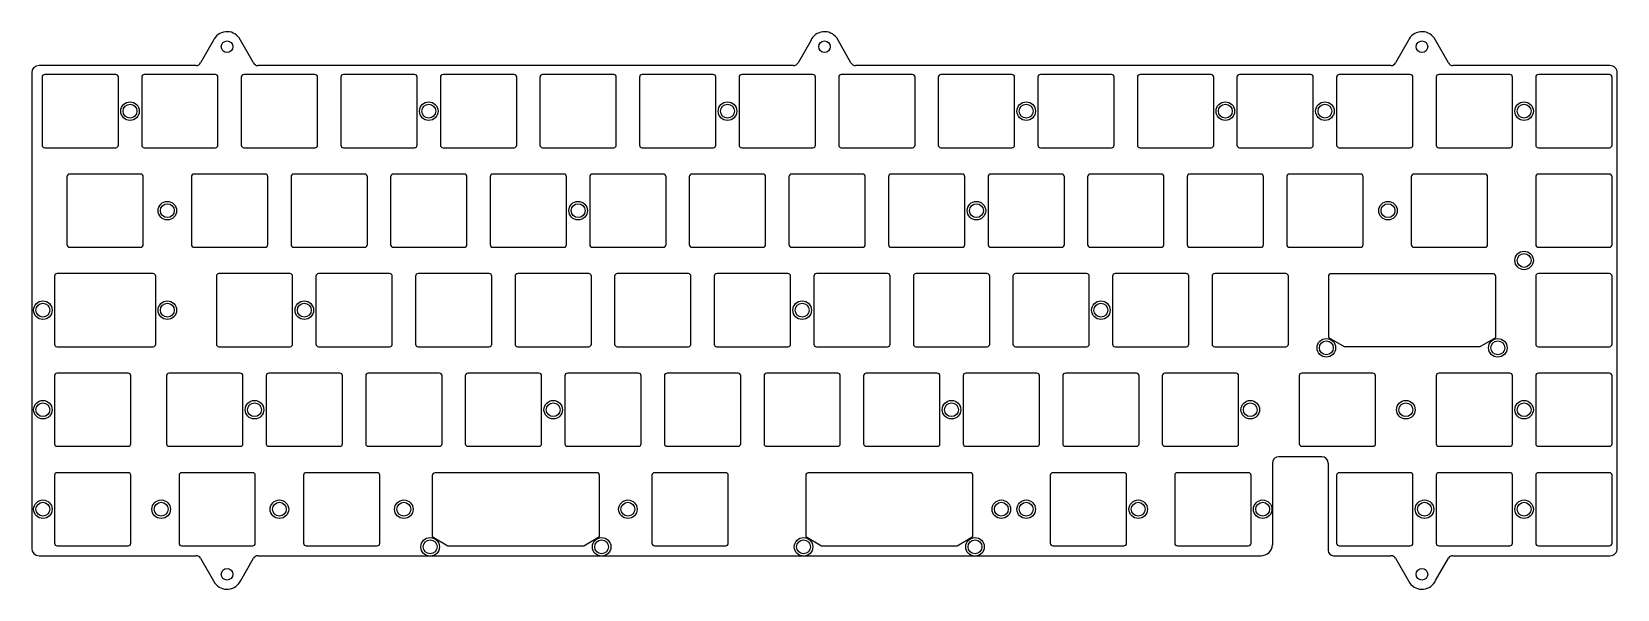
# Model space of a CAD drawing. Header units: millimetres. Extents: x -9 to 294, y -92 to 15.
import ezdxf

# ---------------------------------------------------------------- set-up
doc = ezdxf.new("R2010")
doc.units = ezdxf.units.MM
doc.layers.get('0').update_dxf_attribs({"linetype": 'CONTINUOUS'})
doc.layers.add('BLACK', color=7, linetype='CONTINUOUS')

msp = doc.modelspace()

# ---------------------------------------------------------------- linework, layer by layer
for points in [[(240.35, 6.5), (240.35, -6.5, 0.4142123908), (240.85, -7), (254.45, -7, 0.4142135624), (254.95, -6.5), (254.95, 6.5, 0.4142135624), (254.45, 7), (240.85, 7, 0.4142123908)], [(259.4, 6.5), (259.4, -6.5, 0.4142123908), (259.9, -7), (273.5, -7, 0.4142135624), (274, -6.5), (274, 6.5, 0.4142135624), (273.5, 7), (259.9, 7, 0.4142123908)], [(254.6375, -12.55), (254.6375, -25.55, 0.4142123908), (255.1375, -26.05), (268.7375, -26.05, 0.4142135624), (269.2375, -25.55), (269.2375, -12.55, 0.4142135624), (268.7375, -12.05), (255.1375, -12.05, 0.4142123908)], [(238.79375, -31.625), (238.79375, -43.343), (241.79375, -45.075), (267.79375, -45.075), (270.79375, -43.343), (270.79375, -31.625, 0.4142135624), (270.29375, -31.125), (239.29375, -31.125, 0.4142123908)], [(9.18125, -64.15, 0.4142135624), (9.68125, -63.65), (9.68125, -50.65, 0.4142135624), (9.18125, -50.15), (-4.41875, -50.15, 0.4142123908), (-4.91875, -50.65), (-4.91875, -63.65, 0.4142123908), (-4.41875, -64.15)], [(30.6125, -64.15, 0.4142135624), (31.1125, -63.65), (31.1125, -50.65, 0.4142135624), (30.6125, -50.15), (17.0125, -50.15, 0.4142123908), (16.5125, -50.65), (16.5125, -63.65, 0.4142123908), (17.0125, -64.15)], [(-4.91875, -69.700025), (-4.91875, -82.700025, 0.4142123908), (-4.41875, -83.200025), (9.18125, -83.200025, 0.4142135624), (9.68125, -82.700025), (9.68125, -69.700025, 0.4142135624), (9.18125, -69.200025), (-4.41875, -69.200025, 0.4142123908)], [(18.89375, -69.700025), (18.89375, -82.700025, 0.4142123908), (19.39375, -83.200025), (32.99375, -83.200025, 0.4142135624), (33.49375, -82.700025), (33.49375, -69.700025, 0.4142135624), (32.99375, -69.200025), (19.39375, -69.200025, 0.4142123908)], [(42.70625, -69.700025), (42.70625, -82.700025, 0.4142123908), (43.20625, -83.200025), (56.80625, -83.200025, 0.4142135624), (57.30625, -82.700025), (57.30625, -69.700025, 0.4142135624), (56.80625, -69.200025), (43.20625, -69.200025, 0.4142123908)], [(67.34375, -69.725025), (67.34375, -81.443025), (70.34375, -83.175025), (96.34375, -83.175025), (99.34375, -81.443025), (99.34375, -69.725025, 0.4142135624), (98.84375, -69.225025), (67.84375, -69.225025, 0.4142123908)], [(109.38125, -69.700025), (109.38125, -82.700025, 0.4142123908), (109.88125, -83.200025), (123.48125, -83.200025, 0.4142135624), (123.98125, -82.700025), (123.98125, -69.700025, 0.4142135624), (123.48125, -69.200025), (109.88125, -69.200025, 0.4142123908)], [(138.78125, -69.725025), (138.78125, -81.443025), (141.78125, -83.175025), (167.78125, -83.175025), (170.78125, -81.443025), (170.78125, -69.725025, 0.4142135624), (170.28125, -69.225025), (139.28125, -69.225025, 0.4142123908)], [(185.58125, -69.700025), (185.58125, -82.700025, 0.4142123908), (186.08125, -83.200025), (199.68125, -83.200025, 0.4142135624), (200.18125, -82.700025), (200.18125, -69.700025, 0.4142135624), (199.68125, -69.200025), (186.08125, -69.200025, 0.4142123908)], [(209.39375, -69.700025), (209.39375, -82.700025, 0.4142123908), (209.89375, -83.200025), (223.49375, -83.200025, 0.4142135624), (223.99375, -82.700025), (223.99375, -69.700025, 0.4142135624), (223.49375, -69.200025), (209.89375, -69.200025, 0.4142123908)]]:
    msp.add_lwpolyline(points, format="xyb", close=True)
for centre, radius in [((238.125, 0), 1.775), ((238.125, 0), 1.325), ((276.225, 0), 1.775), ((276.225, 0), 1.325), ((238.39375, -45.3), 1.775), ((238.39375, -45.3), 1.325), ((271.193714, -45.3), 1.775), ((271.193714, -45.3), 1.325), ((-7.14375, -57.15), 1.775), ((-7.14375, -57.15), 1.325), ((176.2125, -76.2), 1.775), ((176.2125, -76.2), 1.325), ((180.975, -76.2), 1.775), ((180.975, -76.2), 1.325), ((202.405114, -76.2), 1.775), ((202.405114, -76.2), 1.325), ((66.94375, -83.4), 1.775), ((99.743749, -83.4), 1.775), ((138.38125, -83.4), 1.775), ((171.18125, -83.4), 1.775), ((66.94375, -83.4), 1.325), ((99.743749, -83.4), 1.325), ((138.38125, -83.4), 1.325), ((171.18125, -83.4), 1.325)]:
    msp.add_circle(centre, radius)
at = {"layer": 'BLACK', "linetype": 'Continuous'}
for p, q in [((25.449588, 13.481161), (23.030206, 9.23569)), ((33.138589, 9.235774), (30.417119, 14.01134)), ((139.749317, 13.481117), (137.329927, 9.235634)), ((147.438382, 9.235706), (144.716664, 14.011707)), ((254.049542, 13.481072), (251.630209, 9.235688)), ((261.738593, 9.235775), (259.017287, 14.01105)), ((-9.286075, 7.330829), (-9.286075, -83.688633)), ((22.1614, 8.730826), (-7.886078, 8.730826)), ((-7.3, 6.5), (-7.3, -6.499999)), ((6.8, 7), (-6.799999, 7)), ((7.3, -6.500001), (7.3, 6.499999)), ((11.75, 6.499999), (11.75, -6.500001)), ((12.25, 6.999999), (12.25, 7)), ((25.85, 7), (12.25, 7)), ((26.35, -6.500001), (26.35, 6.499999)), ((30.8, 6.499999), (30.8, -6.500001)), ((31.3, 6.999999), (31.3, 7)), ((44.9, 7), (31.3, 7)), ((136.455909, 8.730826), (34.0075, 8.730826)), ((45.4, -6.500001), (45.4, 6.499999)), ((49.85, 6.499999), (49.85, -6.500001)), ((50.35, 6.999999), (50.35, 7)), ((63.95, 7), (50.35, 7)), ((64.45, -6.500001), (64.45, 6.499999)), ((68.9, 6.499999), (68.9, -6.500001)), ((69.4, 6.999999), (69.4, 7)), ((83, 7), (69.4, 7)), ((83.5, -6.500001), (83.5, 6.499999)), ((87.95, 6.499999), (87.95, -6.500001)), ((88.45, 6.999999), (88.45, 7)), ((102.05, 7), (88.45, 7)), ((102.55, -6.500001), (102.55, 6.499999)), ((107, 6.499999), (107, -6.500001)), ((107.5, 6.999999), (107.5, 7)), ((121.1, 7), (107.5, 7)), ((121.6, -6.500001), (121.6, 6.499999)), ((126.05, 6.499999), (126.05, -6.500001)), ((126.55, 6.999999), (126.55, 7)), ((140.15, 7), (126.55, 7)), ((140.65, -6.500001), (140.65, 6.499999)), ((145.1, 6.499999), (145.1, -6.500001)), ((145.6, 6.999999), (145.6, 7)), ((159.2, 7), (145.6, 7)), ((250.757659, 8.730826), (148.3072, 8.730826)), ((159.7, -6.500001), (159.7, 6.499999)), ((164.15, 6.499999), (164.15, -6.500001)), ((164.65, 6.999999), (164.65, 7)), ((178.25, 7), (164.65, 7)), ((178.75, -6.500001), (178.75, 6.499999)), ((183.2, 6.499999), (183.2, -6.500001)), ((183.7, 6.999999), (183.7, 7)), ((197.3, 7), (183.7, 7)), ((197.8, -6.500001), (197.8, 6.499999)), ((202.25, 6.499999), (202.25, -6.500001)), ((202.75, 6.999999), (202.75, 7)), ((216.35, 7), (202.75, 7)), ((216.85, -6.500001), (216.85, 6.499999)), ((221.3, 6.499999), (221.3, -6.500001)), ((221.8, 6.999999), (221.8, 7)), ((235.4, 7), (221.8, 7)), ((235.9, -6.500001), (235.9, 6.499999)), ((292.6541, 8.730826), (262.6075, 8.730826)), ((278.45, 6.499999), (278.45, -6.500001)), ((278.95, 6.999999), (278.95, 7)), ((292.55, 7), (278.95, 7)), ((293.05, -6.500001), (293.05, 6.499999)), ((294.054065, -83.688601), (294.054065, 7.317624)), ((-6.8, -7), (6.8, -7)), ((6.8, -7.000001), (6.8, -7)), ((12.25, -7), (25.85, -7)), ((25.85, -7.000001), (25.85, -7)), ((31.3, -7), (44.9, -7)), ((44.9, -7.000001), (44.9, -7)), ((50.35, -7), (63.95, -7)), ((63.95, -7.000001), (63.95, -7)), ((69.4, -7), (83, -7)), ((83, -7.000001), (83, -7)), ((88.45, -7), (102.05, -7)), ((102.05, -7.000001), (102.05, -7)), ((107.5, -7), (121.1, -7)), ((121.1, -7.000001), (121.1, -7)), ((126.55, -7), (140.15, -7)), ((140.15, -7.000001), (140.15, -7)), ((145.6, -7), (159.2, -7)), ((159.2, -7.000001), (159.2, -7)), ((164.65, -7), (178.25, -7)), ((178.25, -7.000001), (178.25, -7)), ((183.7, -7), (197.3, -7)), ((197.3, -7.000001), (197.3, -7)), ((202.75, -7), (216.35, -7)), ((216.35, -7.000001), (216.35, -7)), ((221.8, -7), (235.4, -7)), ((235.4, -7.000001), (235.4, -7)), ((278.95, -7), (292.55, -7)), ((292.55, -7.000001), (292.55, -7)), ((11.5625, -12.05), (-2.037499, -12.05)), ((21.775, -12.050001), (21.775, -12.05)), ((35.375, -12.05), (21.775, -12.05)), ((40.825, -12.050001), (40.825, -12.05)), ((54.425, -12.05), (40.825, -12.05)), ((59.875, -12.050001), (59.875, -12.05)), ((73.475, -12.05), (59.875, -12.05)), ((78.925, -12.050001), (78.925, -12.05)), ((92.525, -12.05), (78.925, -12.05)), ((97.975, -12.050001), (97.975, -12.05)), ((111.575, -12.05), (97.975, -12.05)), ((117.025, -12.050001), (117.025, -12.05)), ((130.625, -12.05), (117.025, -12.05)), ((136.075, -12.050001), (136.075, -12.05)), ((149.675, -12.05), (136.075, -12.05)), ((155.125, -12.050001), (155.125, -12.05)), ((168.725, -12.05), (155.125, -12.05)), ((174.175, -12.050001), (174.175, -12.05)), ((187.775, -12.05), (174.175, -12.05)), ((193.225, -12.050001), (193.225, -12.05)), ((206.825, -12.05), (193.225, -12.05)), ((212.275, -12.050001), (212.275, -12.05)), ((225.875, -12.05), (212.275, -12.05)), ((231.325, -12.050001), (231.325, -12.05)), ((244.925, -12.05), (231.325, -12.05)), ((278.95, -12.050001), (278.95, -12.05)), ((292.55, -12.05), (278.95, -12.05)), ((-2.5375, -12.550001), (-2.5375, -25.549999)), ((12.0625, -25.550001), (12.0625, -12.550001)), ((21.275, -12.550001), (21.275, -25.550001)), ((35.875, -25.550001), (35.875, -12.550001)), ((40.325, -12.550001), (40.325, -25.550001)), ((54.925, -25.550001), (54.925, -12.550001)), ((59.375, -12.550001), (59.375, -25.550001)), ((73.975, -25.550001), (73.975, -12.550001)), ((78.425, -12.550001), (78.425, -25.550001)), ((93.025, -25.550001), (93.025, -12.550001)), ((97.475, -12.550001), (97.475, -25.550001)), ((112.075, -25.550001), (112.075, -12.550001)), ((116.525, -12.550001), (116.525, -25.550001)), ((131.125, -25.550001), (131.125, -12.550001)), ((135.575, -12.550001), (135.575, -25.550001)), ((150.175, -25.550001), (150.175, -12.550001)), ((154.625, -12.550001), (154.625, -25.550001)), ((169.225, -25.550001), (169.225, -12.550001)), ((173.675, -12.550001), (173.675, -25.550001)), ((188.275, -25.550001), (188.275, -12.550001)), ((192.725, -12.550001), (192.725, -25.550001)), ((207.325, -25.550001), (207.325, -12.550001)), ((211.775, -12.550001), (211.775, -25.550001)), ((226.375, -25.550001), (226.375, -12.550001)), ((230.825, -12.550001), (230.825, -25.550001)), ((245.425, -25.550001), (245.425, -12.550001)), ((278.45, -12.550001), (278.45, -25.550001)), ((293.05, -25.550001), (293.05, -12.550001)), ((-2.0375, -26.05), (11.5625, -26.05)), ((11.5625, -26.050001), (11.5625, -26.05)), ((21.775, -26.05), (35.375, -26.05)), ((35.375, -26.050001), (35.375, -26.05)), ((40.825, -26.05), (54.425, -26.05)), ((54.425, -26.050001), (54.425, -26.05)), ((59.875, -26.05), (73.475, -26.05)), ((73.475, -26.050001), (73.475, -26.05)), ((78.925, -26.05), (92.525, -26.05)), ((92.525, -26.050001), (92.525, -26.05)), ((97.975, -26.05), (111.575, -26.05)), ((111.575, -26.050001), (111.575, -26.05)), ((117.025, -26.05), (130.625, -26.05)), ((130.625, -26.050001), (130.625, -26.05)), ((136.075, -26.05), (149.675, -26.05)), ((149.675, -26.050001), (149.675, -26.05)), ((155.125, -26.05), (168.725, -26.05)), ((168.725, -26.050001), (168.725, -26.05)), ((174.175, -26.05), (187.775, -26.05)), ((187.775, -26.050001), (187.775, -26.05)), ((193.225, -26.05), (206.825, -26.05)), ((206.825, -26.050001), (206.825, -26.05)), ((212.275, -26.05), (225.875, -26.05)), ((225.875, -26.050001), (225.875, -26.05)), ((231.325, -26.05), (244.925, -26.05)), ((244.925, -26.050001), (244.925, -26.05)), ((278.95, -26.05), (292.55, -26.05)), ((292.55, -26.050001), (292.55, -26.05)), ((-4.91865, -31.600001), (-4.91865, -44.599999)), ((13.9436, -31.1), (-4.418649, -31.1)), ((14.44375, -44.600001), (14.44375, -31.593059)), ((26.0375, -31.600001), (26.0375, -44.600001)), ((26.5375, -31.100001), (26.5375, -31.1)), ((40.1375, -31.1), (26.5375, -31.1)), ((40.6375, -44.600001), (40.6375, -31.600001)), ((45.0875, -31.600001), (45.0875, -44.600001)), ((45.5875, -31.100001), (45.5875, -31.1)), ((59.1875, -31.1), (45.5875, -31.1)), ((59.6875, -44.600001), (59.6875, -31.600001)), ((64.1375, -31.600001), (64.1375, -44.600001)), ((64.6375, -31.100001), (64.6375, -31.1)), ((78.2375, -31.1), (64.6375, -31.1)), ((78.7375, -44.600001), (78.7375, -31.600001)), ((83.1875, -31.600001), (83.1875, -44.600001)), ((83.6875, -31.100001), (83.6875, -31.1)), ((97.2875, -31.1), (83.6875, -31.1)), ((97.7875, -44.600001), (97.7875, -31.600001)), ((102.2375, -31.600001), (102.2375, -44.600001)), ((102.7375, -31.100001), (102.7375, -31.1)), ((116.3375, -31.1), (102.7375, -31.1)), ((116.8375, -44.600001), (116.8375, -31.600001)), ((121.2875, -31.600001), (121.2875, -44.600001)), ((121.7875, -31.100001), (121.7875, -31.1)), ((135.3875, -31.1), (121.7875, -31.1)), ((135.8875, -44.600001), (135.8875, -31.600001)), ((140.3375, -31.600001), (140.3375, -44.600001)), ((140.8375, -31.100001), (140.8375, -31.1)), ((154.4375, -31.1), (140.8375, -31.1)), ((154.9375, -44.600001), (154.9375, -31.600001)), ((159.3875, -31.600001), (159.3875, -44.600001)), ((159.8875, -31.100001), (159.8875, -31.1)), ((173.4875, -31.1), (159.8875, -31.1)), ((173.9875, -44.600001), (173.9875, -31.600001)), ((178.4375, -31.600001), (178.4375, -44.600001)), ((178.9375, -31.100001), (178.9375, -31.1)), ((192.5375, -31.1), (178.9375, -31.1)), ((193.0375, -44.600001), (193.0375, -31.600001)), ((197.4875, -31.600001), (197.4875, -44.600001)), ((197.9875, -31.100001), (197.9875, -31.1)), ((211.5875, -31.1), (197.9875, -31.1)), ((212.0875, -44.600001), (212.0875, -31.600001)), ((216.5375, -31.600001), (216.5375, -44.600001)), ((217.0375, -31.100001), (217.0375, -31.1)), ((230.6375, -31.1), (217.0375, -31.1)), ((231.1375, -44.600001), (231.1375, -31.600001)), ((278.45, -31.600001), (278.45, -44.600001)), ((278.95, -31.100001), (278.95, -31.1)), ((292.55, -31.1), (278.95, -31.1)), ((293.05, -44.600001), (293.05, -31.600001)), ((-4.41865, -45.1), (13.94375, -45.1)), ((13.94375, -45.1), (13.94375, -45.099949)), ((26.5375, -45.1), (40.1375, -45.1)), ((40.1375, -45.100001), (40.1375, -45.1)), ((45.5875, -45.1), (59.1875, -45.1)), ((59.1875, -45.100001), (59.1875, -45.1)), ((64.6375, -45.1), (78.2375, -45.1)), ((78.2375, -45.100001), (78.2375, -45.1)), ((83.6875, -45.1), (97.2875, -45.1)), ((97.2875, -45.100001), (97.2875, -45.1)), ((102.7375, -45.1), (116.3375, -45.1)), ((116.3375, -45.100001), (116.3375, -45.1)), ((121.7875, -45.1), (135.3875, -45.1)), ((135.3875, -45.100001), (135.3875, -45.1)), ((140.8375, -45.1), (154.4375, -45.1)), ((154.4375, -45.100001), (154.4375, -45.1)), ((159.8875, -45.1), (173.4875, -45.1)), ((173.4875, -45.100001), (173.4875, -45.1)), ((178.9375, -45.1), (192.5375, -45.1)), ((192.5375, -45.100001), (192.5375, -45.1)), ((197.9875, -45.1), (211.5875, -45.1)), ((211.5875, -45.100001), (211.5875, -45.1)), ((217.0375, -45.1), (230.6375, -45.1)), ((230.6375, -45.100001), (230.6375, -45.1)), ((278.95, -45.1), (292.55, -45.1)), ((292.55, -45.100001), (292.55, -45.1)), ((35.5625, -50.650001), (35.5625, -63.650001)), ((36.0625, -50.150001), (36.0625, -50.15)), ((49.6625, -50.15), (36.0625, -50.15)), ((50.1625, -63.650001), (50.1625, -50.650001)), ((54.6125, -50.650001), (54.6125, -63.650001)), ((55.1125, -50.150001), (55.1125, -50.15)), ((68.7125, -50.15), (55.1125, -50.15)), ((69.2125, -63.650001), (69.2125, -50.650001)), ((73.6625, -50.650001), (73.6625, -63.650001)), ((74.1625, -50.150001), (74.1625, -50.15)), ((87.7625, -50.15), (74.1625, -50.15)), ((88.2625, -63.650001), (88.2625, -50.650001)), ((92.7125, -50.650001), (92.7125, -63.650001)), ((93.2125, -50.150001), (93.2125, -50.15)), ((106.8125, -50.15), (93.2125, -50.15)), ((107.3125, -63.650001), (107.3125, -50.650001)), ((111.7625, -50.650001), (111.7625, -63.650001)), ((112.2625, -50.150001), (112.2625, -50.15)), ((125.8625, -50.15), (112.2625, -50.15)), ((126.3625, -63.650001), (126.3625, -50.650001)), ((130.8125, -50.650001), (130.8125, -63.650001)), ((131.3125, -50.150001), (131.3125, -50.15)), ((144.9125, -50.15), (131.3125, -50.15)), ((145.4125, -63.650001), (145.4125, -50.650001)), ((149.8625, -50.650001), (149.8625, -63.650001)), ((150.3625, -50.150001), (150.3625, -50.15)), ((163.9625, -50.15), (150.3625, -50.15)), ((164.4625, -63.650001), (164.4625, -50.650001)), ((168.9125, -50.650001), (168.9125, -63.650001)), ((169.4125, -50.150001), (169.4125, -50.15)), ((183.0125, -50.15), (169.4125, -50.15)), ((183.5125, -63.650001), (183.5125, -50.650001)), ((187.9625, -50.650001), (187.9625, -63.650001)), ((188.4625, -50.150001), (188.4625, -50.15)), ((202.0625, -50.15), (188.4625, -50.15)), ((202.5625, -63.650001), (202.5625, -50.650001)), ((207.0125, -50.650001), (207.0125, -63.650001)), ((207.5125, -50.150001), (207.5125, -50.15)), ((221.1125, -50.15), (207.5125, -50.15)), ((221.6125, -63.650001), (221.6125, -50.650001)), ((233.20625, -50.650001), (233.20625, -63.65673)), ((247.3061, -50.15), (233.70625, -50.15)), ((233.70625, -50.150052), (233.70625, -50.15)), ((247.80625, -63.650001), (247.80625, -50.643059)), ((259.4, -50.650001), (259.4, -63.650001)), ((259.9, -50.150001), (259.9, -50.15)), ((273.5, -50.15), (259.9, -50.15)), ((274, -63.650001), (274, -50.650001)), ((278.45, -50.650001), (278.45, -63.650001)), ((278.95, -50.150001), (278.95, -50.15)), ((292.55, -50.15), (278.95, -50.15)), ((293.05, -63.650001), (293.05, -50.650001)), ((36.0625, -64.15), (49.6625, -64.15)), ((49.6625, -64.150001), (49.6625, -64.15)), ((55.1125, -64.15), (68.7125, -64.15)), ((68.7125, -64.150001), (68.7125, -64.15)), ((74.1625, -64.15), (87.7625, -64.15)), ((87.7625, -64.150001), (87.7625, -64.15)), ((93.2125, -64.15), (106.8125, -64.15)), ((106.8125, -64.150001), (106.8125, -64.15)), ((112.2625, -64.15), (125.8625, -64.15)), ((125.8625, -64.150001), (125.8625, -64.15)), ((131.3125, -64.15), (144.9125, -64.15)), ((144.9125, -64.150001), (144.9125, -64.15)), ((150.3625, -64.15), (163.9625, -64.15)), ((163.9625, -64.150001), (163.9625, -64.15)), ((169.4125, -64.15), (183.0125, -64.15)), ((183.0125, -64.150001), (183.0125, -64.15)), ((188.4625, -64.15), (202.0625, -64.15)), ((202.0625, -64.150001), (202.0625, -64.15)), ((207.5125, -64.15), (221.1125, -64.15)), ((221.1125, -64.150001), (221.1125, -64.15)), ((237.5042, -66.15), (229.325, -66.15)), ((233.7064, -64.15), (247.30625, -64.15)), ((247.30625, -64.149949), (247.30625, -64.15)), ((259.9, -64.15), (273.5, -64.15)), ((273.5, -64.150001), (273.5, -64.15)), ((278.95, -64.15), (292.55, -64.15)), ((292.55, -64.150001), (292.55, -64.15)), ((228.075, -67.400001), (228.075, -83.018679)), ((238.754216, -67.400002), (238.754209, -84.097865)), ((240.35, -69.700001), (240.35, -82.700001)), ((240.85, -69.200001), (240.85, -69.2)), ((254.45, -69.2), (240.85, -69.2)), ((254.95, -82.700001), (254.95, -69.700001)), ((259.4, -69.700001), (259.4, -82.700001)), ((259.9, -69.200001), (259.9, -69.2)), ((273.5, -69.2), (259.9, -69.2)), ((274, -82.700001), (274, -69.700001)), ((278.45, -69.700001), (278.45, -82.700001)), ((278.95, -69.200001), (278.95, -69.2)), ((292.55, -69.2), (278.95, -69.2)), ((293.05, -82.700001), (293.05, -69.700001)), ((240.85, -83.2), (254.45, -83.2)), ((254.45, -83.200001), (254.45, -83.2)), ((259.9, -83.2), (273.5, -83.2)), ((273.5, -83.200001), (273.5, -83.2)), ((278.95, -83.2), (292.55, -83.2)), ((292.55, -83.200001), (292.55, -83.2)), ((-7.886073, -85.088635), (22.161, -85.088635)), ((23.031021, -85.595654), (25.743774, -90.319066)), ((30.705889, -89.830108), (33.140759, -85.590541)), ((34.007825, -85.088675), (225.838667, -85.088635)), ((239.754, -85.088635), (250.761, -85.088635)), ((251.630754, -85.595184), (254.343978, -90.319414)), ((259.30592, -89.830059), (261.740761, -85.590543)), ((262.607886, -85.088635), (292.654, -85.088635))]:
    msp.add_line(p, q, dxfattribs=at)
at = {"layer": 'BLACK'}
for centre, radius in [((28.084422, 12.330826), 1.1), ((142.384175, 12.330826), 1.1), ((256.684425, 12.330826), 1.1), ((9.523864, 0), 1.775), ((9.523864, 0), 1.325), ((66.675, 0), 1.775), ((66.675, 0), 1.325), ((123.825, 0), 1.775), ((123.825, 0), 1.325), ((180.975, 0), 1.775), ((180.975, 0), 1.325), ((219.0704, 0), 1.775), ((219.0704, 0), 1.325), ((16.668764, -19.05), 1.775), ((16.668764, -19.05), 1.325), ((95.25, -19.05), 1.775), ((95.25, -19.05), 1.325), ((171.449999, -19.05), 1.775), ((171.449999, -19.05), 1.325), ((250.19, -19.050016), 1.775), ((250.19, -19.050016), 1.325), ((276.225, -28.575), 1.775), ((276.225, -28.575), 1.325), ((-7.14375, -38.1), 1.775), ((16.6684, -38.0992), 1.775), ((42.8625, -38.1), 1.775), ((138.112464, -38.1), 1.775), ((195.262464, -38.1), 1.775), ((-7.14375, -38.1), 1.325), ((16.6684, -38.0992), 1.325), ((42.8625, -38.1), 1.325), ((138.112464, -38.1), 1.325), ((195.262464, -38.1), 1.325), ((33.3375, -57.15), 1.775), ((33.3375, -57.15), 1.325), ((90.4875, -57.15), 1.775), ((90.4875, -57.15), 1.325), ((166.687464, -57.15), 1.775), ((166.687464, -57.15), 1.325), ((223.837464, -57.15), 1.775), ((223.837464, -57.15), 1.325), ((253.603338, -57.150048), 1.775), ((253.603338, -57.150048), 1.325), ((276.225232, -57.150048), 1.775), ((276.225232, -57.150048), 1.325), ((-7.143786, -76.2), 1.775), ((-7.143786, -76.2), 1.325), ((15.478089, -76.2), 1.775), ((15.478089, -76.2), 1.325), ((38.1, -76.2), 1.775), ((38.1, -76.2), 1.325), ((61.9125, -76.2), 1.775), ((61.9125, -76.2), 1.325), ((104.773864, -76.2), 1.775), ((104.773864, -76.2), 1.325), ((226.217614, -76.2), 1.775), ((226.217614, -76.2), 1.325), ((257.173864, -76.2), 1.775), ((257.173864, -76.2), 1.325), ((276.225232, -76.2), 1.775), ((276.225232, -76.2), 1.325), ((28.084422, -88.649847), 1.1), ((256.684425, -88.649635), 1.1)]:
    msp.add_circle(centre, radius, dxfattribs=at)
for centre, radius, start, end in [((28.08442, 12.33083), 2.874996, 35.76952208, 156.41458777), ((142.38425, 12.3308), 2.875083, 35.7792615, 156.4156488), ((256.68445, 12.3308), 2.875042, 35.76371027, 156.41627135), ((22.16145, 9.7308), 0.999935, 269.99713515, 330.32088806), ((34.00745, 9.7307), 0.999874, 209.66699, 270.00286515), ((136.46125, 9.7307), 0.999845, 269.69394759, 330.32083714), ((148.30725, 9.7308), 0.999974, 209.67513818, 269.99713514), ((250.76145, 9.7308), 0.999938, 269.78278709, 330.32084524), ((262.60745, 9.7307), 0.999874, 209.66706816, 270.00286515), ((-7.886078, 7.330829), 1.399997, 90, 180), ((-6.799999, 6.499999), 0.500001, 90, 179.99988541), ((6.8, 6.499999), 0.500001, 0, 90), ((12.25, 6.499999), 0.5, 90, 180), ((25.85, 6.499999), 0.500001, 0, 90), ((31.3, 6.499999), 0.5, 90, 180), ((44.9, 6.499999), 0.500001, 0, 90), ((50.35, 6.499999), 0.5, 90, 180), ((63.95, 6.499999), 0.500001, 0, 90), ((69.4, 6.499999), 0.5, 90, 180), ((83, 6.499999), 0.500001, 0, 90), ((88.45, 6.499999), 0.5, 90, 180), ((102.05, 6.499999), 0.500001, 0, 90), ((107.5, 6.499999), 0.5, 90, 180), ((121.1, 6.499999), 0.500001, 0, 90), ((126.55, 6.499999), 0.5, 90, 180), ((140.15, 6.499999), 0.500001, 0, 90), ((145.6, 6.499999), 0.5, 90, 180), ((159.2, 6.499999), 0.500001, 0, 90), ((164.65, 6.499999), 0.5, 90, 180), ((178.25, 6.499999), 0.500001, 0, 90), ((183.7, 6.499999), 0.5, 90, 180), ((197.3, 6.499999), 0.500001, 0, 90), ((202.75, 6.499999), 0.5, 90, 180), ((216.35, 6.499999), 0.500001, 0, 90), ((221.8, 6.499999), 0.5, 90, 180), ((235.4, 6.499999), 0.500001, 0, 90), ((278.95, 6.499999), 0.5, 90, 180), ((292.55, 6.499999), 0.500001, 0, 90), ((292.65405, 7.3307), 1.400126, 359.46487871, 89.99795391), ((-6.799999, -6.499999), 0.500001, 180, 269.99988541), ((6.8, -6.500001), 0.5, 270, 0), ((12.25, -6.500001), 0.499999, 180, 270), ((25.85, -6.500001), 0.5, 270, 0), ((31.3, -6.500001), 0.499999, 180, 270), ((44.9, -6.500001), 0.5, 270, 0), ((50.35, -6.500001), 0.499999, 180, 270), ((63.95, -6.500001), 0.5, 270, 0), ((69.4, -6.500001), 0.499999, 180, 270), ((83, -6.500001), 0.5, 270, 0), ((88.45, -6.500001), 0.499999, 180, 270), ((102.05, -6.500001), 0.5, 270, 0), ((107.5, -6.500001), 0.499999, 180, 270), ((121.1, -6.500001), 0.5, 270, 0), ((126.55, -6.500001), 0.499999, 180, 270), ((140.15, -6.500001), 0.5, 270, 0), ((145.6, -6.500001), 0.499999, 180, 270), ((159.2, -6.500001), 0.5, 270, 0), ((164.65, -6.500001), 0.499999, 180, 270), ((178.25, -6.500001), 0.5, 270, 0), ((183.7, -6.500001), 0.499999, 180, 270), ((197.3, -6.500001), 0.5, 270, 0), ((202.75, -6.500001), 0.499999, 180, 270), ((216.35, -6.500001), 0.5, 270, 0), ((221.8, -6.500001), 0.499999, 180, 270), ((235.4, -6.500001), 0.5, 270, 0), ((278.95, -6.500001), 0.499999, 180, 270), ((292.55, -6.500001), 0.5, 270, 0), ((-2.037499, -12.550001), 0.500001, 90, 180), ((11.5625, -12.550001), 0.500001, 0, 90), ((21.775, -12.550001), 0.5, 90, 180), ((35.375, -12.550001), 0.500001, 0, 90), ((40.825, -12.550001), 0.5, 90, 180), ((54.425, -12.550001), 0.500001, 0, 90), ((59.875, -12.550001), 0.5, 90, 180), ((73.475, -12.550001), 0.500001, 0, 90), ((78.925, -12.550001), 0.5, 90, 180), ((92.525, -12.550001), 0.500001, 0, 90), ((97.975, -12.550001), 0.5, 90, 180), ((111.575, -12.550001), 0.500001, 0, 90), ((117.025, -12.550001), 0.5, 90, 180), ((130.625, -12.550001), 0.500001, 0, 90), ((136.075, -12.550001), 0.5, 90, 180), ((149.675, -12.550001), 0.500001, 0, 90), ((155.125, -12.550001), 0.5, 90, 180), ((168.725, -12.550001), 0.500001, 0, 90), ((174.175, -12.550001), 0.5, 90, 180), ((187.775, -12.550001), 0.500001, 0, 90), ((193.225, -12.550001), 0.5, 90, 180), ((206.825, -12.550001), 0.500001, 0, 90), ((212.275, -12.550001), 0.5, 90, 180), ((225.875, -12.550001), 0.500001, 0, 90), ((231.325, -12.550001), 0.5, 90, 180), ((244.925, -12.550001), 0.500001, 0, 90), ((278.95, -12.550001), 0.5, 90, 180), ((292.55, -12.550001), 0.500001, 0, 90), ((-2.037499, -25.549999), 0.500001, 180, 269.99988541), ((11.5625, -25.550001), 0.5, 270, 0), ((21.775, -25.550001), 0.499999, 180, 270), ((35.375, -25.550001), 0.5, 270, 0), ((40.825, -25.550001), 0.499999, 180, 270), ((54.425, -25.550001), 0.5, 270, 0), ((59.875, -25.550001), 0.499999, 180, 270), ((73.475, -25.550001), 0.5, 270, 0), ((78.925, -25.550001), 0.499999, 180, 270), ((92.525, -25.550001), 0.5, 270, 0), ((97.975, -25.550001), 0.499999, 180, 270), ((111.575, -25.550001), 0.5, 270, 0), ((117.025, -25.550001), 0.499999, 180, 270), ((130.625, -25.550001), 0.5, 270, 0), ((136.075, -25.550001), 0.499999, 180, 270), ((149.675, -25.550001), 0.5, 270, 0), ((155.125, -25.550001), 0.499999, 180, 270), ((168.725, -25.550001), 0.5, 270, 0), ((174.175, -25.550001), 0.499999, 180, 270), ((187.775, -25.550001), 0.5, 270, 0), ((193.225, -25.550001), 0.499999, 180, 270), ((206.825, -25.550001), 0.5, 270, 0), ((212.275, -25.550001), 0.499999, 180, 270), ((225.875, -25.550001), 0.5, 270, 0), ((231.325, -25.550001), 0.499999, 180, 270), ((244.925, -25.550001), 0.5, 270, 0), ((278.95, -25.550001), 0.499999, 180, 270), ((292.55, -25.550001), 0.5, 270, 0), ((-4.418649, -31.600001), 0.500001, 90, 180), ((13.9436, -31.600201), 0.500201, 0.81811186, 90), ((26.5375, -31.600001), 0.5, 90, 180), ((40.1375, -31.600001), 0.500001, 0, 90), ((45.5875, -31.600001), 0.5, 90, 180), ((59.1875, -31.600001), 0.500001, 0, 90), ((64.6375, -31.600001), 0.5, 90, 180), ((78.2375, -31.600001), 0.500001, 0, 90), ((83.6875, -31.600001), 0.5, 90, 180), ((97.2875, -31.600001), 0.500001, 0, 90), ((102.7375, -31.600001), 0.5, 90, 180), ((116.3375, -31.600001), 0.500001, 0, 90), ((121.7875, -31.600001), 0.5, 90, 180), ((135.3875, -31.600001), 0.500001, 0, 90), ((140.8375, -31.600001), 0.5, 90, 180), ((154.4375, -31.600001), 0.500001, 0, 90), ((159.8875, -31.600001), 0.5, 90, 180), ((173.4875, -31.600001), 0.500001, 0, 90), ((178.9375, -31.600001), 0.5, 90, 180), ((192.5375, -31.600001), 0.500001, 0, 90), ((197.9875, -31.600001), 0.5, 90, 180), ((211.5875, -31.600001), 0.500001, 0, 90), ((217.0375, -31.600001), 0.5, 90, 180), ((230.6375, -31.600001), 0.500001, 0, 90), ((278.95, -31.600001), 0.5, 90, 180), ((292.55, -31.600001), 0.500001, 0, 90), ((-4.418649, -44.599999), 0.500001, 180, 269.99988541), ((13.9438, -44.600001), 0.49995, 269.99426983, 0), ((26.5375, -44.600001), 0.499999, 180, 270), ((40.1375, -44.600001), 0.5, 270, 0), ((45.5875, -44.600001), 0.499999, 180, 270), ((59.1875, -44.600001), 0.5, 270, 0), ((64.6375, -44.600001), 0.499999, 180, 270), ((78.2375, -44.600001), 0.5, 270, 0), ((83.6875, -44.600001), 0.499999, 180, 270), ((97.2875, -44.600001), 0.5, 270, 0), ((102.7375, -44.600001), 0.499999, 180, 270), ((116.3375, -44.600001), 0.5, 270, 0), ((121.7875, -44.600001), 0.499999, 180, 270), ((135.3875, -44.600001), 0.5, 270, 0), ((140.8375, -44.600001), 0.499999, 180, 270), ((154.4375, -44.600001), 0.5, 270, 0), ((159.8875, -44.600001), 0.499999, 180, 270), ((173.4875, -44.600001), 0.5, 270, 0), ((178.9375, -44.600001), 0.499999, 180, 270), ((192.5375, -44.600001), 0.5, 270, 0), ((197.9875, -44.600001), 0.499999, 180, 270), ((211.5875, -44.600001), 0.5, 270, 0), ((217.0375, -44.600001), 0.499999, 180, 270), ((230.6375, -44.600001), 0.5, 270, 0), ((278.95, -44.600001), 0.499999, 180, 270), ((292.55, -44.600001), 0.5, 270, 0), ((36.0625, -50.650001), 0.5, 90, 180), ((49.6625, -50.650001), 0.500001, 0, 90), ((55.1125, -50.650001), 0.5, 90, 180), ((68.7125, -50.650001), 0.500001, 0, 90), ((74.1625, -50.650001), 0.5, 90, 180), ((87.7625, -50.650001), 0.500001, 0, 90), ((93.2125, -50.650001), 0.5, 90, 180), ((106.8125, -50.650001), 0.500001, 0, 90), ((112.2625, -50.650001), 0.5, 90, 180), ((125.8625, -50.650001), 0.500001, 0, 90), ((131.3125, -50.650001), 0.5, 90, 180), ((144.9125, -50.650001), 0.500001, 0, 90), ((150.3625, -50.650001), 0.5, 90, 180), ((163.9625, -50.650001), 0.500001, 0, 90), ((169.4125, -50.650001), 0.5, 90, 180), ((183.0125, -50.650001), 0.500001, 0, 90), ((188.4625, -50.650001), 0.5, 90, 180), ((202.0625, -50.650001), 0.500001, 0, 90), ((207.5125, -50.650001), 0.5, 90, 180), ((221.1125, -50.650001), 0.500001, 0, 90), ((233.7062, -50.650001), 0.49995, 89.99426984, 180), ((247.3061, -50.650201), 0.500201, 0.81811186, 90), ((259.9, -50.650001), 0.5, 90, 180), ((273.5, -50.650001), 0.500001, 0, 90), ((278.95, -50.650001), 0.5, 90, 180), ((292.55, -50.650001), 0.500001, 0, 90), ((36.0625, -63.650001), 0.499999, 180, 270), ((49.6625, -63.650001), 0.5, 270, 0), ((55.1125, -63.650001), 0.499999, 180, 270), ((68.7125, -63.650001), 0.5, 270, 0), ((74.1625, -63.650001), 0.499999, 180, 270), ((87.7625, -63.650001), 0.5, 270, 0), ((93.2125, -63.650001), 0.499999, 180, 270), ((106.8125, -63.650001), 0.5, 270, 0), ((112.2625, -63.650001), 0.499999, 180, 270), ((125.8625, -63.650001), 0.5, 270, 0), ((131.3125, -63.650001), 0.499999, 180, 270), ((144.9125, -63.650001), 0.5, 270, 0), ((150.3625, -63.650001), 0.499999, 180, 270), ((163.9625, -63.650001), 0.5, 270, 0), ((169.4125, -63.650001), 0.499999, 180, 270), ((183.0125, -63.650001), 0.5, 270, 0), ((188.4625, -63.650001), 0.499999, 180, 270), ((202.0625, -63.650001), 0.5, 270, 0), ((207.5125, -63.650001), 0.499999, 180, 270), ((221.1125, -63.650001), 0.5, 270, 0), ((233.7064, -63.649801), 0.500199, 180.79371601, 270), ((247.3063, -63.650001), 0.49995, 269.99426983, 0), ((259.9, -63.650001), 0.499999, 180, 270), ((273.5, -63.650001), 0.5, 270, 0), ((278.95, -63.650001), 0.499999, 180, 270), ((292.55, -63.650001), 0.5, 270, 0), ((229.32505, -67.4), 1.25005, 90.00229183, 180.00004583), ((237.50415, -67.4), 1.25, 359.99990833, 89.99770817), ((240.85, -69.700001), 0.5, 90, 180), ((254.45, -69.700001), 0.500001, 0, 90), ((259.9, -69.700001), 0.5, 90, 180), ((273.5, -69.700001), 0.500001, 0, 90), ((278.95, -69.700001), 0.5, 90, 180), ((292.55, -69.700001), 0.500001, 0, 90), ((-7.886073, -83.688633), 1.400002, 180, 270), ((225.91775, -82.931), 2.159031, 267.90089857, 357.6725585), ((239.75405, -84.0888), 0.999835, 180.5194546, 269.99713474), ((240.85, -82.700001), 0.499999, 180, 270), ((254.45, -82.700001), 0.5, 270, 0), ((259.9, -82.700001), 0.499999, 180, 270), ((273.5, -82.700001), 0.5, 270, 0), ((278.95, -82.700001), 0.499999, 180, 270), ((292.55, -82.700001), 0.5, 270, 0), ((292.65415, -83.6886), 1.399915, 269.99386101, 359.99995907), ((22.16095, -86.0886), 0.999965, 29.53408491, 89.99713511), ((34.00775, -86.0885), 0.999818, 89.99713481, 150.12895944), ((250.76095, -86.0887), 1.000065, 29.57003883, 89.9971354), ((262.60785, -86.0885), 0.999902, 89.99793707, 150.13185564), ((28.08442, -88.64964), 2.874996, 215.49771938, 335.75758943), ((256.68435, -88.6496), 2.875085, 215.50718544, 335.75857941)]:
    msp.add_arc(centre, radius, start, end, dxfattribs=at)

doc.saveas('drawing.dxf')
